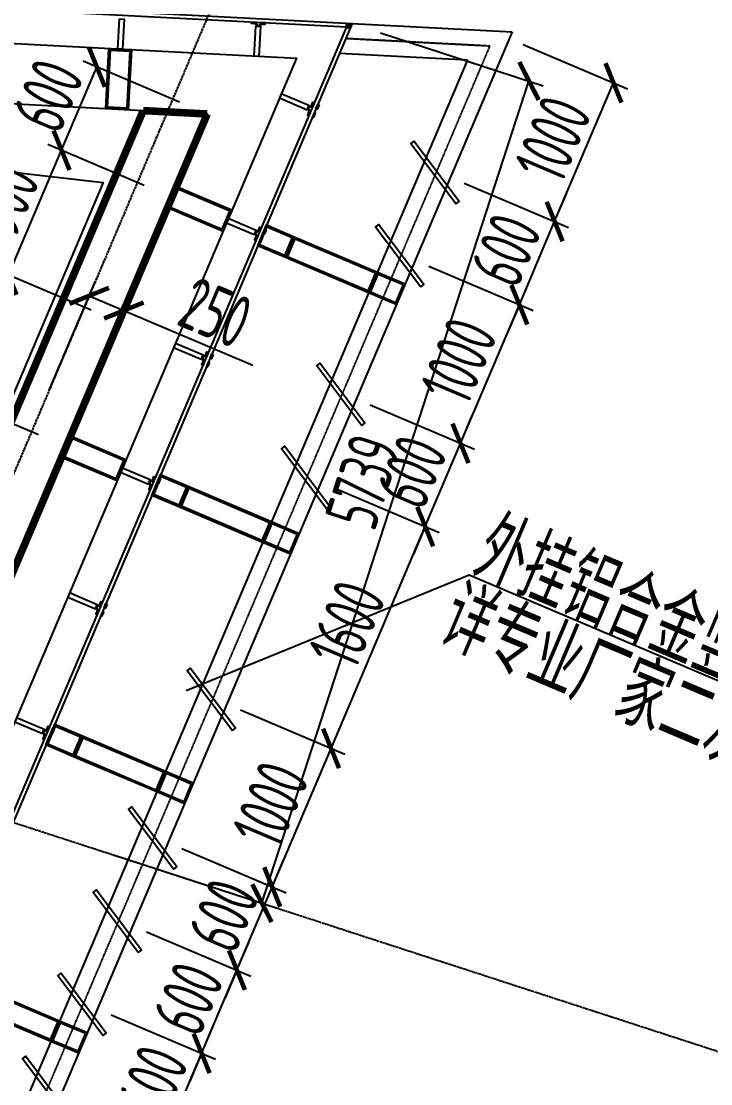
# Model space of a CAD drawing. Extents: x 11778731 to 12007717, y -6694179 to -6314888.
# Drawn here: x 11985545 to 11990124, y -6398597 to -6391543 of the extents above; entities that cross this region are included whole.
import ezdxf
from ezdxf.enums import TextEntityAlignment as Align

# ---------------------------------------------------------------- set-up
doc = ezdxf.new("R2010")
doc.units = 0
doc.header["$LTSCALE"] = 10
doc.header["$MEASUREMENT"] = 0
doc.linetypes.add('A3-RG-axis-100$0$CENTER', pattern=[2, 1.25, -0.25, 0.25, -0.25])
doc.linetypes.add('A3-RI-5F$0$DASH', pattern=[0.35, 0.25, -0.1])
for name, color, linetype in [('A3-RB-5F-100$0$A-DIMS-100', 1, 'Continuous'), ('A3-RG-axis-100$0$A-GRID', 1, 'A3-RG-axis-100$0$CENTER'), ('A3-RI-5F$0$A-DETAILS', 11, 'Continuous'), ('A3-RI-5F$0$A-FACD-ALUM', 30, 'Continuous'), ('A3-RI-5F$0$A-FLOR', 2, 'Continuous'), ('A3-RI-5F$0$A-GLAZ', 140, 'Continuous'), ('A3-RI-5F$0$A-SYMB-VOID', 35, 'Continuous'), ('A3-SYMB-5F-100$0$A-SYMB', 4, 'Continuous'), ('A3-SYMB-5F-100$0$A-SYMB-AREA', 4, 'Continuous'), ('A3-SYMB-5F-100$0$A-SYMB-NAME', 4, 'Continuous'), ('A3-SYMB-5F-100$0$A-SYMB-NAME-E', 4, 'Continuous')]:
    doc.layers.add(name, color=color, linetype=linetype)
doc.styles.add('A3-RB-5F-100$0$XD2008', font='xd-hzs.shx', dxfattribs={"width": 0.7, "bigfont": 'xd-hztxt.shx'})
doc.styles.add('A3-SYMB-5F-100$0$ECADI', font='hzs.shx', dxfattribs={"width": 0.7, "bigfont": 'hztxt.shx'})
doc.dimstyles.new('A3-RB-5F-100$0$XD100$0', dxfattribs={"dimscale": 100, "dimtxt": 3.5, "dimasz": 2, "dimexe": 1, "dimexo": 2, "dimgap": 0.5, "dimtad": 1, "dimdec": 0, "dimdsep": 46, "dimtxsty": 'A3-RB-5F-100$0$XD2008', "dimblk1": 'A3-RB-5F-100$0$_ARCHTICK', "dimblk2": 'A3-RB-5F-100$0$_ARCHTICK', "dimsah": 1, "dimcen": 2.5, "dimclrt": 4, "dimaunit": 1, "dimadec": 0, "dimazin": 0, "dimtfac": 1, "dimtdec": 0, "dimtix": 1, "dimtmove": 0, "dimatfit": 3, "dimfxl": 0, "dimtolj": 1, "dimtzin": 0, "dimarcsym": 0})

# ---------------------------------------------------------------- blocks, each defined once
blk = doc.blocks.new('A3-RI-5F')
at = {"layer": 'A3-RI-5F$0$A-GLAZ'}
blk.add_hatch(color=256, dxfattribs=at).paths.add_polyline_path([(11987741.9, -6391557.9), (11987706.2, -6391556.1), (11987704.9, -6391581), (11987727.9, -6391590.8)])
at = {"layer": 'A3-RI-5F$0$A-DETAILS'}
for points in [[(11987358.1, -6392973.9), (11987299.5, -6393111.9), (11987115.4, -6393033.8), (11987174, -6392895.7)], [(11987345, -6392979.2), (11987294.2, -6393098.8), (11987128.5, -6393028.5), (11987179.3, -6392908.8)], [(11987910.4, -6393208.3), (11987851.8, -6393346.4), (11987299.5, -6393111.9), (11987358.1, -6392973.9)], [(11987897.3, -6393213.6), (11987846.5, -6393333.3), (11987312.6, -6393106.6), (11987363.4, -6392987)], [(11988094.5, -6393286.4), (11988035.9, -6393424.5), (11987851.8, -6393346.4), (11987910.4, -6393208.3)], [(11988081.4, -6393291.7), (11988030.6, -6393411.4), (11987864.9, -6393341.1), (11987915.7, -6393221.4)], [(11986654.8, -6394630.8), (11986596.2, -6394768.8), (11986412.1, -6394690.7), (11986470.7, -6394552.6)], [(11986641.7, -6394636.1), (11986590.9, -6394755.7), (11986425.2, -6394685.4), (11986476, -6394565.7)], [(11987207.1, -6394865.2), (11987148.5, -6395003.3), (11986596.2, -6394768.8), (11986654.8, -6394630.8)], [(11987194, -6394870.5), (11987143.2, -6394990.2), (11986609.3, -6394763.5), (11986660.1, -6394643.9)], [(11987391.2, -6394943.4), (11987332.6, -6395081.4), (11987148.5, -6395003.3), (11987207.1, -6394865.2)], [(11987378.1, -6394948.7), (11987327.3, -6395068.3), (11987161.6, -6394998), (11987212.4, -6394878.3)], [(11985951.5, -6396287.7), (11985892.9, -6396425.8), (11985708.8, -6396347.6), (11985767.4, -6396209.5)], [(11985938.4, -6396293), (11985887.6, -6396412.6), (11985721.9, -6396342.3), (11985772.7, -6396222.6)], [(11986503.8, -6396522.1), (11986445.2, -6396660.2), (11985892.9, -6396425.8), (11985951.5, -6396287.7)], [(11986490.7, -6396527.4), (11986439.9, -6396647.1), (11985906, -6396420.5), (11985956.8, -6396300.8)], [(11986687.9, -6396600.3), (11986629.3, -6396738.3), (11986445.2, -6396660.2), (11986503.8, -6396522.1)], [(11986674.8, -6396605.6), (11986624, -6396725.2), (11986458.3, -6396654.9), (11986509.1, -6396535.2)], [(11985800.5, -6398179), (11985741.9, -6398317.1), (11985189.6, -6398082.7), (11985248.2, -6397944.6)], [(11985787.4, -6398184.3), (11985736.6, -6398304), (11985202.7, -6398077.4), (11985253.5, -6397957.7)], [(11985984.6, -6398257.2), (11985926, -6398395.2), (11985741.9, -6398317.1), (11985800.5, -6398179)], [(11985971.5, -6398262.5), (11985920.7, -6398382.1), (11985755, -6398311.8), (11985805.8, -6398192.1)]]:
    blk.add_lwpolyline(points, close=True, dxfattribs=at)
at = {"layer": 'A3-RI-5F$0$A-FACD-ALUM'}
for p, q in [((11987111.5, -6391575), (11987097.3, -6391559.2)), ((11987118.6, -6391575.4), (11987104.4, -6391559.6)), ((11987118.6, -6391575.4), (11987134.4, -6391561.2)), ((11987125.7, -6391575.7), (11987141.4, -6391561.5)), ((11987447.6, -6392123.3), (11987455.5, -6392142.9)), ((11987450.3, -6392116.8), (11987470, -6392108.8)), ((11987450.3, -6392116.8), (11987458.3, -6392136.4)), ((11987453.1, -6392110.3), (11987472.8, -6392102.3)), ((11987095.9, -6392951.7), (11987103.9, -6392971.4)), ((11987098.7, -6392945.2), (11987118.3, -6392937.3)), ((11987098.7, -6392945.2), (11987106.6, -6392964.9)), ((11987101.4, -6392938.7), (11987121.1, -6392930.8)), ((11986749.8, -6393767.2), (11986769.5, -6393759.2)), ((11986744.3, -6393780.2), (11986752.2, -6393799.8)), ((11986747, -6393773.7), (11986766.7, -6393765.7)), ((11986747, -6393773.7), (11986755, -6393793.3)), ((11986395.4, -6394602.1), (11986415, -6394594.2)), ((11986395.4, -6394602.1), (11986403.3, -6394621.8)), ((11986398.1, -6394595.6), (11986417.8, -6394587.7)), ((11986392.6, -6394608.6), (11986400.5, -6394628.3)), ((11986040.9, -6395437.1), (11986048.9, -6395456.8)), ((11986043.7, -6395430.6), (11986063.4, -6395422.6)), ((11986043.7, -6395430.6), (11986051.7, -6395450.2)), ((11986046.5, -6395424.1), (11986066.1, -6395416.1)), ((11985689.3, -6396265.5), (11985697.2, -6396285.2)), ((11985692, -6396259), (11985711.7, -6396251.1)), ((11985692, -6396259), (11985700, -6396278.7)), ((11985694.8, -6396252.5), (11985714.5, -6396244.6))]:
    blk.add_line(p, q, dxfattribs=at)
for points in [[(11978189, -6391860.1), (11978365.4, -6391316.9), (11987372.2, -6391788.9), (11973314.7, -6424906.3)], [(11978237.5, -6391710.7), (11986780.8, -6392158.5), (11972568.2, -6425641.2)]]:
    blk.add_lwpolyline(points, dxfattribs=at)
for points in [[(11986198.1, -6391527.1), (11986228, -6391528.7), (11986217.6, -6391728.4), (11986187.6, -6391726.8)], [(11987075, -6391548), (11987104.9, -6391549.6), (11987104.4, -6391559.6), (11987074.5, -6391558)], [(11987164.9, -6391552.7), (11987134.9, -6391551.2), (11987134.4, -6391561.2), (11987164.3, -6391562.7)], [(11987103.6, -6391574.6), (11987133.6, -6391576.1), (11987123.1, -6391775.9), (11987093.2, -6391774.3)], [(11986127.7, -6391723.7), (11986277.5, -6391731.5), (11986256.5, -6392131), (11986106.7, -6392123.1)], [(11986137.1, -6391734.2), (11986267, -6391741), (11986247.1, -6392120.5), (11986117.2, -6392113.7)], [(11987444.5, -6392130.6), (11987456.2, -6392103), (11987272.1, -6392024.8), (11987260.4, -6392052.4)], [(11987455.8, -6392168), (11987467.5, -6392140.3), (11987458.3, -6392136.4), (11987446.6, -6392164)], [(11987490.9, -6392085.1), (11987479.2, -6392112.7), (11987470, -6392108.8), (11987481.7, -6392081.2)], [(11987523.1, -6392098.8), (11987511.4, -6392126.4), (11987502.2, -6392122.5), (11987513.9, -6392094.9)], [(11987488, -6392181.6), (11987499.7, -6392154), (11987490.5, -6392150.1), (11987478.8, -6392177.7)], [(11988433.3, -6392754.4), (11988453.3, -6392739.3), (11988152.4, -6392340), (11988132.4, -6392355.1)], [(11986885.3, -6392936.1), (11986943.9, -6392798), (11986575.7, -6392641.7), (11986517.1, -6392779.8)], [(11986880, -6392923), (11986930.8, -6392803.3), (11986581, -6392654.9), (11986530.2, -6392774.5)], [(11987092.8, -6392959), (11987104.5, -6392931.4), (11986920.4, -6392853.3), (11986908.7, -6392880.9)], [(11987139.3, -6392913.6), (11987127.6, -6392941.2), (11987118.3, -6392937.3), (11987130.1, -6392909.7)], [(11988198.9, -6393306.7), (11988218.9, -6393291.6), (11987918, -6392892.3), (11987898, -6392907.4)], [(11987104.1, -6392996.4), (11987115.8, -6392968.8), (11987106.6, -6392964.9), (11987094.9, -6392992.5)], [(11987136.3, -6393010.1), (11987148, -6392982.5), (11987138.8, -6392978.6), (11987127.1, -6393006.2)], [(11987171.5, -6392927.2), (11987159.8, -6392954.9), (11987150.6, -6392950.9), (11987162.3, -6392923.3)], [(11986741.2, -6393787.5), (11986752.9, -6393759.9), (11986568.8, -6393681.7), (11986557.1, -6393709.3)], [(11986787.6, -6393742), (11986775.9, -6393769.6), (11986766.7, -6393765.7), (11986778.4, -6393738.1)], [(11986819.8, -6393755.7), (11986808.1, -6393783.3), (11986798.9, -6393779.4), (11986810.6, -6393751.8)], [(11986752.5, -6393824.9), (11986764.2, -6393797.2), (11986755, -6393793.3), (11986743.2, -6393821)], [(11986784.7, -6393838.5), (11986796.4, -6393810.9), (11986787.2, -6393807), (11986775.5, -6393834.6)], [(11987808.2, -6394227.2), (11987828.1, -6394212.2), (11987527.2, -6393812.8), (11987507.3, -6393827.9)], [(11986182, -6394593), (11986240.6, -6394454.9), (11985872.4, -6394298.6), (11985813.8, -6394436.7)], [(11986176.7, -6394579.9), (11986227.5, -6394460.2), (11985877.7, -6394311.8), (11985826.9, -6394431.4)], [(11987573.7, -6394779.5), (11987593.7, -6394764.5), (11987292.8, -6394365.1), (11987272.8, -6394380.2)], [(11986389.5, -6394615.9), (11986401.2, -6394588.3), (11986217.1, -6394510.2), (11986205.4, -6394537.8)], [(11986436, -6394570.5), (11986424.2, -6394598.1), (11986415, -6394594.2), (11986426.8, -6394566.6)], [(11986468.2, -6394584.1), (11986456.5, -6394611.8), (11986447.2, -6394607.9), (11986459, -6394580.2)], [(11986400.8, -6394653.3), (11986412.5, -6394625.7), (11986403.3, -6394621.8), (11986391.6, -6394649.4)], [(11986433, -6394667), (11986444.7, -6394639.4), (11986435.5, -6394635.5), (11986423.8, -6394663.1)], [(11986037.8, -6395444.4), (11986049.6, -6395416.8), (11985865.5, -6395338.6), (11985853.7, -6395366.2)], [(11986049.1, -6395481.8), (11986060.9, -6395454.2), (11986051.7, -6395450.2), (11986039.9, -6395477.9)], [(11986084.3, -6395398.9), (11986072.6, -6395426.5), (11986063.4, -6395422.6), (11986075.1, -6395395)], [(11986116.5, -6395412.6), (11986104.8, -6395440.2), (11986095.6, -6395436.3), (11986107.3, -6395408.7)], [(11986081.4, -6395495.4), (11986093.1, -6395467.8), (11986083.9, -6395463.9), (11986072.1, -6395491.5)], [(11986948.6, -6396252.3), (11986968.5, -6396237.3), (11986667.6, -6395837.9), (11986647.7, -6395853)], [(11985686.2, -6396272.8), (11985697.9, -6396245.2), (11985513.8, -6396167.1), (11985502.1, -6396194.7)], [(11985732.6, -6396227.4), (11985720.9, -6396255), (11985711.7, -6396251.1), (11985723.4, -6396223.5)], [(11985697.5, -6396310.2), (11985709.2, -6396282.6), (11985700, -6396278.7), (11985688.3, -6396306.3)], [(11985729.7, -6396323.9), (11985741.4, -6396296.3), (11985732.2, -6396292.4), (11985720.5, -6396320)], [(11985764.9, -6396241.1), (11985753.1, -6396268.7), (11985743.9, -6396264.8), (11985755.7, -6396237.1)], [(11986557.8, -6397172.8), (11986577.8, -6397157.8), (11986276.9, -6396758.5), (11986256.9, -6396773.5)], [(11986323.4, -6397725.1), (11986343.4, -6397710.1), (11986042.5, -6397310.8), (11986022.5, -6397325.8)], [(11986089, -6398277.4), (11986108.9, -6398262.4), (11985808, -6397863.1), (11985788.1, -6397878.1)], [(11985854.5, -6398829.7), (11985874.5, -6398814.7), (11985573.6, -6398415.4), (11985553.6, -6398430.4)]]:
    blk.add_lwpolyline(points, close=True, dxfattribs=at)
at = {"layer": 'A3-RI-5F$0$A-FLOR', "linetype": 'A3-RI-5F$0$DASH', "const_width": 50}
for points in [[(11897636.5, -6393080), (11898125.1, -6393287.4), (11898322.7, -6393228.5), (11896985.5, -6418742.1), (11920412.3, -6428686.2), (11921779.8, -6425464.4), (11976706.5, -6448779.4), (11984755.5, -6429817), (11972558.8, -6424639.8), (11986355.7, -6392136.2)], [(11922332.2, -6425698.9), (11977074.7, -6448935.7), (11985123.7, -6429973.3), (11972927, -6424796.1), (11986780.8, -6392158.5)], [(11986355.7, -6392136.2), (11986780.8, -6392158.5)]]:
    blk.add_lwpolyline(points, dxfattribs=at)
at = {"layer": 'A3-RI-5F$0$A-GLAZ'}
for p, q in [((11987704.9, -6391581), (11987706.2, -6391556.1)), ((11987741.9, -6391557.9), (11988804.6, -6391613.6)), ((11988804.6, -6391613.6), (11974465.3, -6425394.8)), ((11987704.9, -6391581), (11987727.9, -6391590.8)), ((11987658.7, -6391753.9), (11988508.9, -6391798.4)), ((11988508.9, -6391798.4), (11974281.2, -6425316.6))]:
    blk.add_line(p, q, dxfattribs=at)
for points in [[(11977951.2, -6391782.8), (11978187, -6391057.2), (11987741.9, -6391557.9), (11973544.8, -6425004)], [(11977975, -6391790.5), (11978204.8, -6391083.2), (11987704.9, -6391581), (11973521.8, -6424994.3)]]:
    blk.add_lwpolyline(points, dxfattribs=at)
at = {"layer": 'A3-RI-5F$0$A-GLAZ', "linetype": 'A3-RI-5F$0$DASH'}
blk.add_lwpolyline([(11987700.3, -6391655.9), (11988656.7, -6391706), (11974373.3, -6425355.7)], dxfattribs=at)
at = {"layer": 'A3-RI-5F$0$A-SYMB-VOID'}
blk.add_lwpolyline([(11978237.5, -6391710.7), (11986090.5, -6392614.3), (11984617.8, -6396077.1)], dxfattribs=at)
blk = doc.blocks.new('A3-RG-axis-100')
at = {"layer": 'A3-RG-axis-100$0$A-GRID'}
for p, q in [((11908702.6, -6371911.2), (12006585.7, -6403715.4)), ((11987492, -6389843.2), (11971114.4, -6428426.5))]:
    blk.add_line(p, q, dxfattribs=at)
blk = doc.blocks.new('A3-SYMB-5F-100$0$ECADI-TAG-ROOM')
at = {"layer": 'A3-SYMB-5F-100$0$A-SYMB-AREA', "style": 'A3-SYMB-5F-100$0$ECADI', "width": 0.7}
blk.add_attdef('340M2', text='', height=2.5, dxfattribs=at).set_placement((7.167, -1.75), align=Align.MIDDLE_LEFT)
at = {"layer": 'A3-SYMB-5F-100$0$A-SYMB-NAME', "style": 'A3-SYMB-5F-100$0$ECADI', "width": 0.7}
blk.add_attdef('CHINESENAME', (-5.125, 0.088), '', height=4.5, dxfattribs=at)
at = {"layer": 'A3-SYMB-5F-100$0$A-SYMB-NAME-E', "style": 'A3-SYMB-5F-100$0$ECADI', "width": 0.7}
for tag, p in [('ENGLISHHIGH', (-5.125, 8.04)), ('ENGLISHLOW', (-5.125, 4.84))]:
    blk.add_attdef(tag, p, '', height=2.5, dxfattribs=at)
blk = doc.blocks.new('A3-SYMB-5F-100')
at = {"layer": 'A3-SYMB-5F-100$0$A-SYMB'}
blk.add_lwpolyline([(11986641.6, -6395986.2), (11988519.7, -6395217.9), (11991705.3, -6396570.1)], dxfattribs=at)
ref = blk.add_blockref('A3-SYMB-5F-100$0$ECADI-TAG-ROOM', (11989717.9, -6395608.8), dxfattribs=dict(at, xscale=-99.99999999989045, yscale=100.0000000001164, rotation=337.0000000000113))
ref.add_attrib('CHINESENAME', '外挂铝合金竖向遮阳百叶', (11988519.7, -6395217.9), dxfattribs={"height": 450, "rotation": 337, "style": 'A3-SYMB-5F-100$0$ECADI', "width": 0.7})
ref = blk.add_blockref('A3-SYMB-5F-100$0$ECADI-TAG-ROOM', (11989487.6, -6396062.9), dxfattribs=dict(at, xscale=-99.99999999989045, yscale=100.0000000001164, rotation=337.0000000000113))
ref.add_attrib('CHINESENAME', '详专业厂家二次设计图纸', (11988289.3, -6395671.9), dxfattribs={"height": 450, "rotation": 337, "style": 'A3-SYMB-5F-100$0$ECADI', "width": 0.7})
blk = doc.blocks.new('A3-RB-5F-100$0$_ARCHTICK')
at = {"color": 0, "linetype": 'ByBlock', "const_width": 0.15}
blk.add_lwpolyline([(-0.5, -0.5), (0.5, 0.5)], dxfattribs=at)
blk = doc.blocks.new('*D939')
at = {"layer": 'A3-RB-5F-100$0$A-DIMS-100', "color": 0, "lineweight": -2}
for p, q in [((11985813.2, -6392399.6), (11986047.6, -6391847.3)), ((11986596.7, -6392080.3), (11985955.6, -6391808.2)), ((11986362.3, -6392632.6), (11985721.1, -6392360.5))]:
    blk.add_line(p, q, dxfattribs=at)
at = {"layer": 'Defpoints', "color": 0}
for p in [(11986047.6, -6391847.3), (11986780.8, -6392158.5), (11986546.4, -6392710.8)]:
    blk.add_point(p, dxfattribs=at)
at = {"layer": 'A3-RB-5F-100$0$A-DIMS-100', "color": 0, "lineweight": -2, "xscale": 200, "yscale": 200, "zscale": 200}
for p, rotation in [((11986047.6, -6391847.3), 67.00000002033772), ((11985813.2, -6392399.6), 247.0000000203378)]:
    blk.add_blockref('A3-RB-5F-100$0$_ARCHTICK', p, dxfattribs=dict(at, rotation=rotation))
at = {"layer": 'A3-RB-5F-100$0$A-DIMS-100', "color": 4, "insert": (11985723.3, -6392035.5), "char_height": 350, "attachment_point": 5, "rotation": 67, "style": 'A3-RB-5F-100$0$XD2008'}
blk.add_mtext('\\A1;600', dxfattribs=at)
blk = doc.blocks.new('*D940')
at = {"layer": 'A3-RB-5F-100$0$A-DIMS-100', "color": 0, "lineweight": -2}
for p, q in [((11985461.5, -6393228), (11985813.2, -6392399.6)), ((11986362.3, -6392632.6), (11985721.1, -6392360.5)), ((11986010.6, -6393461.1), (11985369.5, -6393188.9))]:
    blk.add_line(p, q, dxfattribs=at)
at = {"layer": 'Defpoints', "color": 0}
for p in [(11985813.2, -6392399.6), (11986546.4, -6392710.8), (11986194.7, -6393539.2)]:
    blk.add_point(p, dxfattribs=at)
at = {"layer": 'A3-RB-5F-100$0$A-DIMS-100', "color": 0, "lineweight": -2, "xscale": 200, "yscale": 200, "zscale": 200}
for p, rotation in [((11985813.2, -6392399.6), 67.00000002038624), ((11985461.5, -6393228), 247.0000000203862)]:
    blk.add_blockref('A3-RB-5F-100$0$_ARCHTICK', p, dxfattribs=dict(at, rotation=rotation))
at = {"layer": 'A3-RB-5F-100$0$A-DIMS-100', "color": 4, "insert": (11985430.2, -6392725.9), "char_height": 350, "attachment_point": 5, "rotation": 67, "style": 'A3-RB-5F-100$0$XD2008'}
blk.add_mtext('\\A1;900', dxfattribs=at)
blk = doc.blocks.new('*D941')
at = {"layer": 'A3-RB-5F-100$0$A-DIMS-100', "color": 0, "lineweight": -2}
for p, q in [((11986010.6, -6393461.1), (11985369.5, -6393188.9)), ((11985109.9, -6394056.5), (11985461.5, -6393228)), ((11985659, -6394289.5), (11985017.8, -6394017.4))]:
    blk.add_line(p, q, dxfattribs=at)
at = {"layer": 'Defpoints', "color": 0}
for p in [(11985461.5, -6393228), (11986194.7, -6393539.2), (11985843.1, -6394367.7)]:
    blk.add_point(p, dxfattribs=at)
at = {"layer": 'A3-RB-5F-100$0$A-DIMS-100', "color": 0, "lineweight": -2, "xscale": 200, "yscale": 200, "zscale": 200}
for p, rotation in [((11985461.5, -6393228), 67.00000002024724), ((11985109.9, -6394056.5), 247.0000000202473)]:
    blk.add_blockref('A3-RB-5F-100$0$_ARCHTICK', p, dxfattribs=dict(at, rotation=rotation))
at = {"layer": 'A3-RB-5F-100$0$A-DIMS-100', "color": 4, "insert": (11985078.6, -6393554.3), "char_height": 350, "attachment_point": 5, "rotation": 67, "style": 'A3-RB-5F-100$0$XD2008'}
blk.add_mtext('\\A1;900', dxfattribs=at)
blk = doc.blocks.new('*D942')
at = {"layer": 'A3-RB-5F-100$0$A-DIMS-100', "color": 0, "lineweight": -2}
for p, q in [((11985659, -6394289.5), (11985017.8, -6394017.4)), ((11984758.2, -6394884.9), (11985109.9, -6394056.5)), ((11985307.3, -6395118), (11984666.2, -6394845.8))]:
    blk.add_line(p, q, dxfattribs=at)
at = {"layer": 'Defpoints', "color": 0}
for p in [(11985109.9, -6394056.5), (11985843.1, -6394367.7), (11985491.4, -6395196.1)]:
    blk.add_point(p, dxfattribs=at)
at = {"layer": 'A3-RB-5F-100$0$A-DIMS-100', "color": 0, "lineweight": -2, "xscale": 200, "yscale": 200, "zscale": 200}
for p, rotation in [((11985109.9, -6394056.5), 67.00000002036309), ((11984758.2, -6394884.9), 247.0000000203631)]:
    blk.add_blockref('A3-RB-5F-100$0$_ARCHTICK', p, dxfattribs=dict(at, rotation=rotation))
at = {"layer": 'A3-RB-5F-100$0$A-DIMS-100', "color": 4, "insert": (11984726.9, -6394382.8), "char_height": 350, "attachment_point": 5, "rotation": 67, "style": 'A3-RB-5F-100$0$XD2008'}
blk.add_mtext('\\A1;900', dxfattribs=at)
blk = doc.blocks.new('*D580')
at = {"layer": 'A3-RB-5F-100$0$A-DIMS-100', "color": 0, "lineweight": -2}
for p, q in [((11986991.5, -6391022.2), (11987262.9, -6390382.9)), ((11987223.8, -6390474.9), (11988052.3, -6390826.6)), ((11987820, -6391373.8), (11988091.4, -6390734.5))]:
    blk.add_line(p, q, dxfattribs=at)
at = {"layer": 'Defpoints', "color": 0}
for p in [(11988052.3, -6390826.6), (11986913.4, -6391206.3), (11987741.9, -6391557.9)]:
    blk.add_point(p, dxfattribs=at)
at = {"layer": 'A3-RB-5F-100$0$A-DIMS-100', "color": 0, "lineweight": -2, "xscale": 200, "yscale": 200, "zscale": 200}
for p, rotation in [((11987223.8, -6390474.9), 157.0000581543083), ((11988052.3, -6390826.6), 337.0000581543082)]:
    blk.add_blockref('A3-RB-5F-100$0$_ARCHTICK', p, dxfattribs=dict(at, rotation=rotation))
at = {"layer": 'A3-RB-5F-100$0$A-DIMS-100', "color": 4, "insert": (11987726, -6390443.7), "char_height": 350, "attachment_point": 5, "rotation": 337.00006, "style": 'A3-RB-5F-100$0$XD2008'}
blk.add_mtext('\\A1;900', dxfattribs=at)
blk = doc.blocks.new('*D594')
at = {"layer": 'A3-RB-5F-100$0$A-DIMS-100', "color": 0, "lineweight": -2}
for p, q in [((11987932.1, -6391619.8), (11989012.3, -6391970.7)), ((11987143.6, -6397398.2), (11988917.1, -6391939.8)), ((11986158.5, -6397078.2), (11987238.7, -6397429.1))]:
    blk.add_line(p, q, dxfattribs=at)
at = {"layer": 'Defpoints', "color": 0}
for p in [(11987741.9, -6391557.9), (11988917.1, -6391939.8), (11985968.3, -6397016.4)]:
    blk.add_point(p, dxfattribs=at)
at = {"layer": 'A3-RB-5F-100$0$A-DIMS-100', "color": 0, "lineweight": -2, "xscale": 200, "yscale": 200, "zscale": 200}
for p, rotation in [((11988917.1, -6391939.8), 71.99999999992129), ((11987143.6, -6397398.2), 251.9999999999213)]:
    blk.add_blockref('A3-RB-5F-100$0$_ARCHTICK', p, dxfattribs=dict(at, rotation=rotation))
at = {"layer": 'A3-RB-5F-100$0$A-DIMS-100', "color": 4, "insert": (11987816.4, -6394599.5), "char_height": 350, "attachment_point": 5, "rotation": 72, "style": 'A3-RB-5F-100$0$XD2008'}
blk.add_mtext('\\A1;5739', dxfattribs=at)
blk = doc.blocks.new('*D654')
at = {"layer": 'A3-RB-5F-100$0$A-DIMS-100', "color": 0, "lineweight": -2}
for p, q in [((11985731, -6393991.8), (11986035.8, -6393273.8)), ((11985961.1, -6394089.5), (11986265.9, -6393371.5)), ((11985996.7, -6393365.8), (11986226.8, -6393463.5)), ((11986226.8, -6393463.5), (11987082.9, -6393826.9))]:
    blk.add_line(p, q, dxfattribs=at)
at = {"layer": 'Defpoints', "color": 0}
for p in [(11986226.8, -6393463.5), (11985652.9, -6394175.9), (11985883, -6394273.6)]:
    blk.add_point(p, dxfattribs=at)
at = {"layer": 'A3-RB-5F-100$0$A-DIMS-100', "color": 0, "lineweight": -2, "xscale": 200, "yscale": 200, "zscale": 200}
for p, rotation in [((11985996.7, -6393365.8), 157.000000022138), ((11986226.8, -6393463.5), 337.000000022138)]:
    blk.add_blockref('A3-RB-5F-100$0$_ARCHTICK', p, dxfattribs=dict(at, rotation=rotation))
at = {"layer": 'A3-RB-5F-100$0$A-DIMS-100', "color": 4, "insert": (11986834.8, -6393477.2), "char_height": 350, "attachment_point": 5, "rotation": 337, "style": 'A3-RB-5F-100$0$XD2008'}
blk.add_mtext('\\A1;250', dxfattribs=at)
blk = doc.blocks.new('*D686')
at = {"layer": 'A3-RB-5F-100$0$A-DIMS-100', "color": 0, "lineweight": -2}
for p, q in [((11988877.7, -6391697.3), (11989570.3, -6391991.3)), ((11989087.5, -6392872.8), (11989478.3, -6391952.3)), ((11988487, -6392617.8), (11989179.6, -6392911.8))]:
    blk.add_line(p, q, dxfattribs=at)
at = {"layer": 'Defpoints', "color": 0}
for p in [(11988693.6, -6391619.2), (11989478.3, -6391952.3), (11988302.9, -6392539.7)]:
    blk.add_point(p, dxfattribs=at)
at = {"layer": 'A3-RB-5F-100$0$A-DIMS-100', "color": 0, "lineweight": -2, "xscale": 200, "yscale": 200, "zscale": 200}
for p, rotation in [((11989478.3, -6391952.3), 66.99999999984553), ((11989087.5, -6392872.8), 246.9999999998455)]:
    blk.add_blockref('A3-RB-5F-100$0$_ARCHTICK', p, dxfattribs=dict(at, rotation=rotation))
at = {"layer": 'A3-RB-5F-100$0$A-DIMS-100', "color": 4, "insert": (11989075.8, -6392324.6), "char_height": 350, "attachment_point": 5, "rotation": 67, "style": 'A3-RB-5F-100$0$XD2008'}
blk.add_mtext('\\A1;1000', dxfattribs=at)
blk = doc.blocks.new('*D687')
at = {"layer": 'A3-RB-5F-100$0$A-DIMS-100', "color": 0, "lineweight": -2}
for p, q in [((11988487, -6392617.8), (11989179.6, -6392911.8)), ((11989087.5, -6392872.8), (11989165.7, -6392688.7)), ((11988853.1, -6393425.1), (11989087.5, -6392872.8)), ((11988252.5, -6393170.1), (11988945.2, -6393464.1)), ((11988853.1, -6393425.1), (11988775, -6393609.2))]:
    blk.add_line(p, q, dxfattribs=at)
at = {"layer": 'Defpoints', "color": 0}
for p in [(11988302.9, -6392539.7), (11989087.5, -6392872.8), (11988068.4, -6393092)]:
    blk.add_point(p, dxfattribs=at)
at = {"layer": 'A3-RB-5F-100$0$A-DIMS-100', "color": 0, "lineweight": -2, "xscale": 200, "yscale": 200, "zscale": 200}
for p, rotation in [((11989087.5, -6392872.8), 246.9999999999309), ((11988853.1, -6393425.1), 66.99999999993094)]:
    blk.add_blockref('A3-RB-5F-100$0$_ARCHTICK', p, dxfattribs=dict(at, rotation=rotation))
at = {"layer": 'A3-RB-5F-100$0$A-DIMS-100', "color": 4, "insert": (11988763.2, -6393061), "char_height": 350, "attachment_point": 5, "rotation": 67, "style": 'A3-RB-5F-100$0$XD2008'}
blk.add_mtext('\\A1;600', dxfattribs=at)
blk = doc.blocks.new('*D688')
at = {"layer": 'A3-RB-5F-100$0$A-DIMS-100', "color": 0, "lineweight": -2}
for p, q in [((11988252.5, -6393170.1), (11988945.2, -6393464.1)), ((11988462.4, -6394345.6), (11988853.1, -6393425.1)), ((11987861.8, -6394090.6), (11988554.4, -6394384.6))]:
    blk.add_line(p, q, dxfattribs=at)
at = {"layer": 'Defpoints', "color": 0}
for p in [(11988068.4, -6393092), (11988853.1, -6393425.1), (11987677.7, -6394012.5)]:
    blk.add_point(p, dxfattribs=at)
at = {"layer": 'A3-RB-5F-100$0$A-DIMS-100', "color": 0, "lineweight": -2, "xscale": 200, "yscale": 200, "zscale": 200}
for p, rotation in [((11988853.1, -6393425.1), 66.99999999987166), ((11988462.4, -6394345.6), 246.9999999998717)]:
    blk.add_blockref('A3-RB-5F-100$0$_ARCHTICK', p, dxfattribs=dict(at, rotation=rotation))
at = {"layer": 'A3-RB-5F-100$0$A-DIMS-100', "color": 4, "insert": (11988450.6, -6393797.4), "char_height": 350, "attachment_point": 5, "rotation": 67, "style": 'A3-RB-5F-100$0$XD2008'}
blk.add_mtext('\\A1;1000', dxfattribs=at)
blk = doc.blocks.new('*D689')
at = {"layer": 'A3-RB-5F-100$0$A-DIMS-100', "color": 0, "lineweight": -2}
for p, q in [((11987861.8, -6394090.6), (11988554.4, -6394384.6)), ((11988462.4, -6394345.6), (11988540.5, -6394161.5)), ((11988227.9, -6394897.9), (11988462.4, -6394345.6)), ((11987627.4, -6394642.9), (11988320, -6394937)), ((11988227.9, -6394897.9), (11988149.8, -6395082))]:
    blk.add_line(p, q, dxfattribs=at)
at = {"layer": 'Defpoints', "color": 0}
for p in [(11987677.7, -6394012.5), (11988462.4, -6394345.6), (11987443.2, -6394564.8)]:
    blk.add_point(p, dxfattribs=at)
at = {"layer": 'A3-RB-5F-100$0$A-DIMS-100', "color": 0, "lineweight": -2, "xscale": 200, "yscale": 200, "zscale": 200}
for p, rotation in [((11988462.4, -6394345.6), 246.999999999786), ((11988227.9, -6394897.9), 66.99999999978603)]:
    blk.add_blockref('A3-RB-5F-100$0$_ARCHTICK', p, dxfattribs=dict(at, rotation=rotation))
at = {"layer": 'A3-RB-5F-100$0$A-DIMS-100', "color": 4, "insert": (11988138, -6394533.8), "char_height": 350, "attachment_point": 5, "rotation": 67, "style": 'A3-RB-5F-100$0$XD2008'}
blk.add_mtext('\\A1;600', dxfattribs=at)
blk = doc.blocks.new('*D690')
at = {"layer": 'A3-RB-5F-100$0$A-DIMS-100', "color": 0, "lineweight": -2}
for p, q in [((11987627.4, -6394642.9), (11988320, -6394937)), ((11987602.8, -6396370.7), (11988227.9, -6394897.9)), ((11987002.2, -6396115.8), (11987694.8, -6396409.8))]:
    blk.add_line(p, q, dxfattribs=at)
at = {"layer": 'Defpoints', "color": 0}
for p in [(11987443.2, -6394564.8), (11988227.9, -6394897.9), (11986818.1, -6396037.6)]:
    blk.add_point(p, dxfattribs=at)
at = {"layer": 'A3-RB-5F-100$0$A-DIMS-100', "color": 0, "lineweight": -2, "xscale": 200, "yscale": 200, "zscale": 200}
for p, rotation in [((11988227.9, -6394897.9), 66.99999999989504), ((11987602.8, -6396370.7), 246.9999999998951)]:
    blk.add_blockref('A3-RB-5F-100$0$_ARCHTICK', p, dxfattribs=dict(at, rotation=rotation))
at = {"layer": 'A3-RB-5F-100$0$A-DIMS-100', "color": 4, "insert": (11987708.2, -6395546.4), "char_height": 350, "attachment_point": 5, "rotation": 67, "style": 'A3-RB-5F-100$0$XD2008'}
blk.add_mtext('\\A1;1600', dxfattribs=at)
blk = doc.blocks.new('*D691')
at = {"layer": 'A3-RB-5F-100$0$A-DIMS-100', "color": 0, "lineweight": -2}
for p, q in [((11987002.2, -6396115.8), (11987694.8, -6396409.8)), ((11987212, -6397291.2), (11987602.8, -6396370.7)), ((11986611.4, -6397036.3), (11987304.1, -6397330.3))]:
    blk.add_line(p, q, dxfattribs=at)
at = {"layer": 'Defpoints', "color": 0}
for p in [(11986818.1, -6396037.6), (11987602.8, -6396370.7), (11986427.3, -6396958.1)]:
    blk.add_point(p, dxfattribs=at)
at = {"layer": 'A3-RB-5F-100$0$A-DIMS-100', "color": 0, "lineweight": -2, "xscale": 200, "yscale": 200, "zscale": 200}
for p, rotation in [((11987602.8, -6396370.7), 66.99999999986451), ((11987212, -6397291.2), 246.9999999998645)]:
    blk.add_blockref('A3-RB-5F-100$0$_ARCHTICK', p, dxfattribs=dict(at, rotation=rotation))
at = {"layer": 'A3-RB-5F-100$0$A-DIMS-100', "color": 4, "insert": (11987200.3, -6396743), "char_height": 350, "attachment_point": 5, "rotation": 67, "style": 'A3-RB-5F-100$0$XD2008'}
blk.add_mtext('\\A1;1000', dxfattribs=at)
blk = doc.blocks.new('*D692')
at = {"layer": 'A3-RB-5F-100$0$A-DIMS-100', "color": 0, "lineweight": -2}
for p, q in [((11986611.4, -6397036.3), (11987304.1, -6397330.3)), ((11987212, -6397291.2), (11987290.2, -6397107.1)), ((11986977.6, -6397843.5), (11987212, -6397291.2)), ((11986377, -6397588.6), (11987069.7, -6397882.6)), ((11986977.6, -6397843.5), (11986899.5, -6398027.6))]:
    blk.add_line(p, q, dxfattribs=at)
at = {"layer": 'Defpoints', "color": 0}
for p in [(11986427.3, -6396958.1), (11987212, -6397291.2), (11986192.9, -6397510.4)]:
    blk.add_point(p, dxfattribs=at)
at = {"layer": 'A3-RB-5F-100$0$A-DIMS-100', "color": 0, "lineweight": -2, "xscale": 200, "yscale": 200, "zscale": 200}
for p, rotation in [((11987212, -6397291.2), 246.9999999998903), ((11986977.6, -6397843.5), 66.99999999989025)]:
    blk.add_blockref('A3-RB-5F-100$0$_ARCHTICK', p, dxfattribs=dict(at, rotation=rotation))
at = {"layer": 'A3-RB-5F-100$0$A-DIMS-100', "color": 4, "insert": (11986887.7, -6397479.4), "char_height": 350, "attachment_point": 5, "rotation": 67, "style": 'A3-RB-5F-100$0$XD2008'}
blk.add_mtext('\\A1;600', dxfattribs=at)
blk = doc.blocks.new('*D693')
at = {"layer": 'A3-RB-5F-100$0$A-DIMS-100', "color": 0, "lineweight": -2}
for p, q in [((11986377, -6397588.6), (11987069.7, -6397882.6)), ((11986977.6, -6397843.5), (11987055.7, -6397659.4)), ((11986743.2, -6398395.8), (11986977.6, -6397843.5)), ((11986142.6, -6398140.9), (11986835.2, -6398434.9)), ((11986743.2, -6398395.8), (11986665, -6398579.9))]:
    blk.add_line(p, q, dxfattribs=at)
at = {"layer": 'Defpoints', "color": 0}
for p in [(11986192.9, -6397510.4), (11986977.6, -6397843.5), (11985958.5, -6398062.7)]:
    blk.add_point(p, dxfattribs=at)
at = {"layer": 'A3-RB-5F-100$0$A-DIMS-100', "color": 0, "lineweight": -2, "xscale": 200, "yscale": 200, "zscale": 200}
for p, rotation in [((11986977.6, -6397843.5), 246.9999999998455), ((11986743.2, -6398395.8), 66.99999999984547)]:
    blk.add_blockref('A3-RB-5F-100$0$_ARCHTICK', p, dxfattribs=dict(at, rotation=rotation))
at = {"layer": 'A3-RB-5F-100$0$A-DIMS-100', "color": 4, "insert": (11986653.3, -6398031.7), "char_height": 350, "attachment_point": 5, "rotation": 67, "style": 'A3-RB-5F-100$0$XD2008'}
blk.add_mtext('\\A1;600', dxfattribs=at)
blk = doc.blocks.new('*D694')
at = {"layer": 'A3-RB-5F-100$0$A-DIMS-100', "color": 0, "lineweight": -2}
for p, q in [((11986142.6, -6398140.9), (11986835.2, -6398434.9)), ((11986743.2, -6398395.8), (11986821.3, -6398211.7)), ((11986508.7, -6398948.1), (11986743.2, -6398395.8)), ((11985908.1, -6398693.2), (11986600.8, -6398987.2)), ((11986508.7, -6398948.1), (11986430.6, -6399132.2))]:
    blk.add_line(p, q, dxfattribs=at)
at = {"layer": 'Defpoints', "color": 0}
for p in [(11985958.5, -6398062.7), (11986743.2, -6398395.8), (11985724, -6398615)]:
    blk.add_point(p, dxfattribs=at)
at = {"layer": 'A3-RB-5F-100$0$A-DIMS-100', "color": 0, "lineweight": -2, "xscale": 200, "yscale": 200, "zscale": 200}
for p, rotation in [((11986743.2, -6398395.8), 246.999999999915), ((11986508.7, -6398948.1), 66.99999999991503)]:
    blk.add_blockref('A3-RB-5F-100$0$_ARCHTICK', p, dxfattribs=dict(at, rotation=rotation))
at = {"layer": 'A3-RB-5F-100$0$A-DIMS-100', "color": 4, "insert": (11986418.8, -6398584), "char_height": 350, "attachment_point": 5, "rotation": 67, "style": 'A3-RB-5F-100$0$XD2008'}
blk.add_mtext('\\A1;600', dxfattribs=at)
blk = doc.blocks.new('A3-RB-5F-100')
at = {"layer": 'A3-RB-5F-100$0$A-DIMS-100'}
for p1, p2, distance, picture, middle in [((11986913.4, -6391206.3), (11987741.9, -6391557.9), 794.5, '*D580', (11987726, -6390443.7)), ((11985968.3, -6397016.4), (11987741.9, -6391557.9), -1235.8, '*D594', (11987816.4, -6394599.5)), ((11988302.9, -6392539.7), (11988693.6, -6391619.2), -852.5, '*D686', (11989075.8, -6392324.6)), ((11988068.4, -6393092), (11988302.9, -6392539.7), -852.5, '*D687', (11988763.2, -6393061)), ((11987677.7, -6394012.5), (11988068.4, -6393092), -852.5, '*D688', (11988450.6, -6393797.4)), ((11987443.2, -6394564.8), (11987677.7, -6394012.5), -852.5, '*D689', (11988138, -6394533.8)), ((11986818.1, -6396037.6), (11987443.2, -6394564.8), -852.5, '*D690', (11987708.2, -6395546.4)), ((11986427.3, -6396958.1), (11986818.1, -6396037.6), -852.5, '*D691', (11987200.3, -6396743)), ((11986192.9, -6397510.4), (11986427.3, -6396958.1), -852.5, '*D692', (11986887.7, -6397479.4)), ((11985958.5, -6398062.7), (11986192.9, -6397510.4), -852.5, '*D693', (11986653.3, -6398031.7)), ((11985724, -6398615), (11985958.5, -6398062.7), -852.5, '*D694', (11986418.8, -6398584))]:
    dim = blk.add_aligned_dim(p1=p1, p2=p2, distance=distance, dimstyle='A3-RB-5F-100$0$XD100$0', dxfattribs=at)
    dim.commit()
    dim.dimension.update_dxf_attribs({"geometry": picture, "text_midpoint": middle})
for base, p1, p2, text, picture, middle in [((11986047.6, -6391847.3), (11986546.4, -6392710.8), (11986780.8, -6392158.5), '600', '*D939', (11985930.4, -6392123.4)), ((11985813.2, -6392399.6), (11986194.7, -6393539.2), (11986546.4, -6392710.8), '900', '*D940', (11985637.3, -6392813.8)), ((11985461.5, -6393228), (11985843.1, -6394367.7), (11986194.7, -6393539.2), '900', '*D941', (11985285.7, -6393642.2)), ((11985109.9, -6394056.5), (11985491.4, -6395196.1), (11985843.1, -6394367.7), '900', '*D942', (11984934, -6394470.7))]:
    dim = blk.add_linear_dim(base=base, p1=p1, p2=p2, angle=67, text=text, dimstyle='A3-RB-5F-100$0$XD100$0', dxfattribs=at)
    dim.commit()
    dim.dimension.update_dxf_attribs({"geometry": picture, "text_midpoint": middle, "dimtype": 129})
dim = blk.add_linear_dim(base=(11986226.8, -6393463.5), p1=(11985652.9, -6394175.9), p2=(11985883, -6394273.6), angle=337, dimstyle='A3-RB-5F-100$0$XD100$0', dxfattribs=at)
dim.commit()
dim.dimension.update_dxf_attribs({"geometry": '*D654', "text_midpoint": (11986746.9, -6393684.3), "dimtype": 129})

msp = doc.modelspace()

# ---------------------------------------------------------------- block references
for name in ['A3-RI-5F', 'A3-RB-5F-100', 'A3-RG-axis-100', 'A3-SYMB-5F-100']:
    msp.add_blockref(name, (0, 0))

doc.saveas('drawing.dxf')
